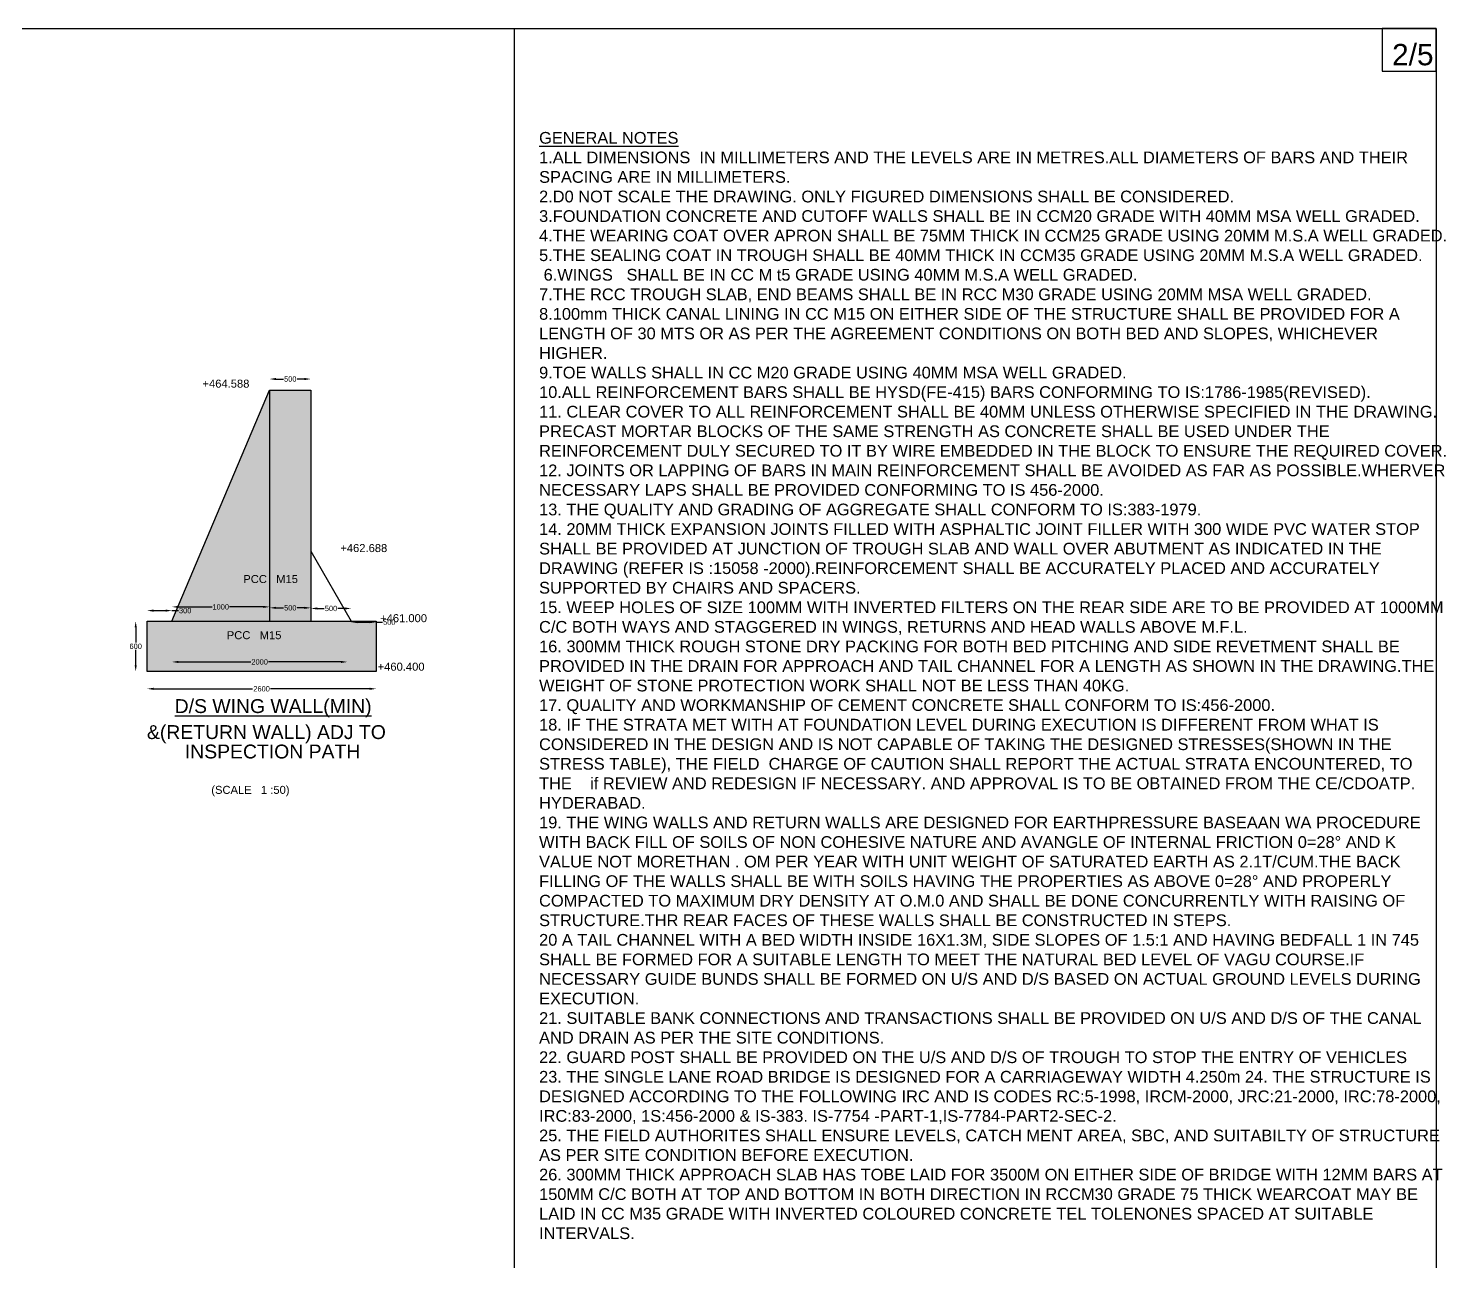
# Model space of a CAD drawing. Header units: inches. Extents: x -301 to 28, y 7 to 217.
# Drawn here: x -105.1 to 27.8, y 101.8 to 217.4 of the extents above; entities that cross this region are included whole.
import ezdxf

# ---------------------------------------------------------------- set-up
doc = ezdxf.new("R2010")
doc.units = ezdxf.units.IN
doc.header["$MEASUREMENT"] = 0
doc.layers.add('DIMENSIONS', color=7, linetype='Continuous')
doc.layers.add('TEXT', color=10, linetype='Continuous')
doc.styles.get("Standard").update_dxf_attribs({"font": 'arial.ttf', "height": 0.5})
doc.dimstyles.get("Standard").update_dxf_attribs({"dimtxt": 0.5, "dimasz": 0.6, "dimexe": 0.18, "dimexo": 0.0625, "dimgap": 0.09, "dimtad": 0, "dimtih": 1, "dimtoh": 1, "dimdec": 4, "dimzin": 0, "dimdsep": 46, "dimtxsty": 'Standard', "dimcen": 0.09, "dimse1": 1, "dimse2": 1, "dimadec": 0, "dimazin": 0, "dimtfac": 1, "dimtdec": 4, "dimtofl": 0, "dimtmove": 0, "dimatfit": 3, "dimfxl": 1, "dimtolj": 1, "dimtzin": 0, "dimarcsym": 0})

# ---------------------------------------------------------------- blocks, each defined once
blk = doc.blocks.new('*D37')
at = {"layer": 'Defpoints', "color": 0, "transparency": 16777216}
for p in [(-82.44, 183.51), (-78.57, 184.54), (-78.57, 183.51)]:
    blk.add_point(p, dxfattribs=at)
at = {"layer": 'DIMENSIONS', "color": 0, "lineweight": -2, "transparency": 16777216}
for p, q in [((-81.84, 184.54), (-81.14, 184.54)), ((-79.17, 184.54), (-79.86, 184.54))]:
    blk.add_line(p, q, dxfattribs=at)
at = {"layer": 'DIMENSIONS', "color": 0, "transparency": 16777216}
for points in [[(-81.84, 184.64), (-81.84, 184.44), (-82.44, 184.54)], [(-79.17, 184.64), (-79.17, 184.44), (-78.57, 184.54)]]:
    blk.add_solid(points, dxfattribs=at)
at = {"layer": 'DIMENSIONS', "color": 0, "transparency": 16777216, "insert": (-80.5, 184.54), "char_height": 0.5, "attachment_point": 5}
blk.add_mtext('\\A1;500', dxfattribs=at)
blk = doc.blocks.new('*D38')
at = {"layer": 'Defpoints', "color": 0, "transparency": 16777216}
for p in [(-91.59, 162.83), (-93.92, 161.85), (-91.59, 161.85)]:
    blk.add_point(p, dxfattribs=at)
at = {"layer": 'DIMENSIONS', "color": 0, "lineweight": -2, "transparency": 16777216}
for p, q in [((-93.32, 162.83), (-92.19, 162.83)), ((-91.59, 162.83), (-90.99, 162.83))]:
    blk.add_line(p, q, dxfattribs=at)
at = {"layer": 'DIMENSIONS', "color": 0, "transparency": 16777216}
for points in [[(-93.32, 162.93), (-93.32, 162.73), (-93.92, 162.83)], [(-92.19, 162.93), (-92.19, 162.73), (-91.59, 162.83)]]:
    blk.add_solid(points, dxfattribs=at)
at = {"layer": 'DIMENSIONS', "color": 0, "transparency": 16777216, "insert": (-90.35, 162.83), "char_height": 0.5, "attachment_point": 5}
blk.add_mtext('\\A1;300', dxfattribs=at)
blk = doc.blocks.new('*D39')
at = {"layer": 'Defpoints', "color": 0, "transparency": 16777216}
for p in [(-93.92, 161.85), (-94.99, 157.11), (-93.92, 157.11)]:
    blk.add_point(p, dxfattribs=at)
at = {"layer": 'DIMENSIONS', "color": 0, "lineweight": -2, "transparency": 16777216}
for p, q in [((-94.99, 161.25), (-94.99, 159.83)), ((-94.99, 157.71), (-94.99, 159.14))]:
    blk.add_line(p, q, dxfattribs=at)
at = {"layer": 'DIMENSIONS', "color": 0, "transparency": 16777216}
for points in [[(-95.09, 161.25), (-94.89, 161.25), (-94.99, 161.85)], [(-95.09, 157.71), (-94.89, 157.71), (-94.99, 157.11)]]:
    blk.add_solid(points, dxfattribs=at)
at = {"layer": 'DIMENSIONS', "color": 0, "transparency": 16777216, "insert": (-94.99, 159.48), "char_height": 0.5, "attachment_point": 5}
blk.add_mtext('\\A1;600', dxfattribs=at)
blk = doc.blocks.new('*D40')
at = {"layer": 'Defpoints', "color": 0, "transparency": 16777216}
for p in [(-82.44, 163.18), (-91.59, 161.91), (-82.44, 161.91)]:
    blk.add_point(p, dxfattribs=at)
at = {"layer": 'DIMENSIONS', "color": 0, "lineweight": -2, "transparency": 16777216}
for p, q in [((-90.99, 163.18), (-87.83, 163.18)), ((-83.04, 163.18), (-86.2, 163.18))]:
    blk.add_line(p, q, dxfattribs=at)
at = {"layer": 'DIMENSIONS', "color": 0, "transparency": 16777216}
for points in [[(-90.99, 163.28), (-90.99, 163.08), (-91.59, 163.18)], [(-83.04, 163.28), (-83.04, 163.08), (-82.44, 163.18)]]:
    blk.add_solid(points, dxfattribs=at)
at = {"layer": 'DIMENSIONS', "color": 0, "transparency": 16777216, "insert": (-87.02, 163.18), "char_height": 0.5, "attachment_point": 5}
blk.add_mtext('\\A1;1000', dxfattribs=at)
blk = doc.blocks.new('*D41')
at = {"layer": 'Defpoints', "color": 0, "transparency": 16777216}
for p in [(-78.57, 163.09), (-82.44, 161.98), (-78.57, 161.98)]:
    blk.add_point(p, dxfattribs=at)
at = {"layer": 'DIMENSIONS', "color": 0, "lineweight": -2, "transparency": 16777216}
for p, q in [((-81.84, 163.09), (-81.14, 163.09)), ((-79.17, 163.09), (-79.86, 163.09))]:
    blk.add_line(p, q, dxfattribs=at)
at = {"layer": 'DIMENSIONS', "color": 0, "transparency": 16777216}
for points in [[(-81.84, 163.19), (-81.84, 162.99), (-82.44, 163.09)], [(-79.17, 163.19), (-79.17, 162.99), (-78.57, 163.09)]]:
    blk.add_solid(points, dxfattribs=at)
at = {"layer": 'DIMENSIONS', "color": 0, "transparency": 16777216, "insert": (-80.5, 163.09), "char_height": 0.5, "attachment_point": 5}
blk.add_mtext('\\A1;500', dxfattribs=at)
blk = doc.blocks.new('*D42')
at = {"layer": 'Defpoints', "color": 0, "transparency": 16777216}
for p in [(-74.79, 163.03), (-78.57, 161.85), (-74.79, 161.85)]:
    blk.add_point(p, dxfattribs=at)
at = {"layer": 'DIMENSIONS', "color": 0, "lineweight": -2, "transparency": 16777216}
for p, q in [((-77.97, 163.03), (-77.32, 163.03)), ((-75.39, 163.03), (-76.04, 163.03))]:
    blk.add_line(p, q, dxfattribs=at)
at = {"layer": 'DIMENSIONS', "color": 0, "transparency": 16777216}
for points in [[(-77.97, 163.13), (-77.97, 162.93), (-78.57, 163.03)], [(-75.39, 163.13), (-75.39, 162.93), (-74.79, 163.03)]]:
    blk.add_solid(points, dxfattribs=at)
at = {"layer": 'DIMENSIONS', "color": 0, "transparency": 16777216, "insert": (-76.68, 163.03), "char_height": 0.5, "attachment_point": 5}
blk.add_mtext('\\A1;500', dxfattribs=at)
blk = doc.blocks.new('*D43')
at = {"layer": 'Defpoints', "color": 0, "transparency": 16777216}
for p in [(-74.79, 161.85), (-72.46, 161.85), (-72.46, 161.75)]:
    blk.add_point(p, dxfattribs=at)
at = {"layer": 'DIMENSIONS', "color": 0, "lineweight": -2, "transparency": 16777216}
for p, q in [((-74.19, 161.75), (-73.06, 161.75)), ((-72.46, 161.75), (-71.86, 161.75))]:
    blk.add_line(p, q, dxfattribs=at)
at = {"layer": 'DIMENSIONS', "color": 0, "transparency": 16777216}
for points in [[(-74.19, 161.85), (-74.19, 161.65), (-74.79, 161.75)], [(-73.06, 161.85), (-73.06, 161.65), (-72.46, 161.75)]]:
    blk.add_solid(points, dxfattribs=at)
at = {"layer": 'DIMENSIONS', "color": 0, "transparency": 16777216, "insert": (-71.22, 161.75), "char_height": 0.5, "attachment_point": 5}
blk.add_mtext('\\A1;500', dxfattribs=at)
blk = doc.blocks.new('*D44')
at = {"layer": 'Defpoints', "color": 0, "transparency": 16777216}
for p in [(-91.59, 161.75), (-75.15, 161.75), (-75.15, 158.02)]:
    blk.add_point(p, dxfattribs=at)
at = {"layer": 'DIMENSIONS', "color": 0, "lineweight": -2, "transparency": 16777216}
for p, q in [((-90.99, 158.02), (-84.21, 158.02)), ((-75.75, 158.02), (-82.53, 158.02))]:
    blk.add_line(p, q, dxfattribs=at)
at = {"layer": 'DIMENSIONS', "color": 0, "transparency": 16777216}
for points in [[(-90.99, 158.12), (-90.99, 157.92), (-91.59, 158.02)], [(-75.75, 158.12), (-75.75, 157.92), (-75.15, 158.02)]]:
    blk.add_solid(points, dxfattribs=at)
at = {"layer": 'DIMENSIONS', "color": 0, "transparency": 16777216, "insert": (-83.37, 158.02), "char_height": 0.5, "attachment_point": 5}
blk.add_mtext('\\A1;2000', dxfattribs=at)
blk = doc.blocks.new('*D45')
at = {"layer": 'Defpoints', "color": 0, "transparency": 16777216}
for p in [(-93.92, 157.11), (-72.46, 157.11), (-72.46, 155.5)]:
    blk.add_point(p, dxfattribs=at)
at = {"layer": 'DIMENSIONS', "color": 0, "lineweight": -2, "transparency": 16777216}
for p, q in [((-93.32, 155.5), (-84.03, 155.5)), ((-73.06, 155.5), (-82.35, 155.5))]:
    blk.add_line(p, q, dxfattribs=at)
at = {"layer": 'DIMENSIONS', "color": 0, "transparency": 16777216}
for points in [[(-93.32, 155.6), (-93.32, 155.4), (-93.92, 155.5)], [(-73.06, 155.6), (-73.06, 155.4), (-72.46, 155.5)]]:
    blk.add_solid(points, dxfattribs=at)
at = {"layer": 'DIMENSIONS', "color": 0, "transparency": 16777216, "insert": (-83.19, 155.5), "char_height": 0.5, "attachment_point": 5}
blk.add_mtext('\\A1;2600', dxfattribs=at)

msp = doc.modelspace()

# ---------------------------------------------------------------- hatches: boundary and pattern name
at = {"layer": 'TEXT'}
h = msp.add_hatch(dxfattribs=at)
h.set_pattern_fill('AR-CONC', color=0, scale=0.1, style=0)
h.set_pattern_definition([(50, (0, 0), (0.7172602, -0.0627521), [0.075, -0.825]), (355, (0, 0), (-0.1387513, 0.7521921), [0.06, -0.66]), (100.4514, (0.0598, -0.0052), (0.5785094, 0.6894395), [0.0637402, -0.701142]), (46.1842, (0, 0.2), (1.067241, -0.165519), [0.1125, -1.2375]), (96.6356, (0.0889, 0.1862), (0.9346627, 0.974118), [0.09561, -1.051713]), (351.1842, (0, 0.2), (0.934662, 0.9741186), [0.09, -0.99]), (21, (0.1, 0.15), (0.596907, -0.4026189), [0.075, -0.825]), (326, (0.1, 0.15), (0.2433153, 0.72515), [0.06, -0.66]), (71.4514, (0.14974, 0.11645), (0.8402226, 0.3225305), [0.0637402, -0.701142]), (37.5, (0, 0), (0.01215986, 0.33289385), [0, -0.652, 0, -0.67, 0, -0.6625]), (7.5, (0, 0), (0.26306954, 0.3944117), [0, -0.382, 0, -0.637, 0, -0.2525]), (327.5, (-0.223, 0), (0.53382244, -0.02255487), [0, -0.25, 0, -0.78, 0, -1.035]), (317.5, (-0.323, 0), (0.5831862, 0.100105), [0, -0.325, 0, -0.518, 0, -0.735])])
h.paths.add_polyline_path([(-82.44047, 183.50913), (-91.5922, 161.85023), (-82.44047, 161.85023)])
h.paths.add_polyline_path([(-78.566, 183.50913), (-82.44047, 183.50913), (-82.44047, 161.85023), (-78.566, 161.85023)])
h.paths.add_polyline_path([(-72.46047, 161.85023), (-93.92072, 161.85023), (-93.92072, 157.11079), (-72.46047, 157.11079)])
h.paths.add_polyline_path([(-91.0272, 163.21223), (-89.67454, 163.21223), (-89.67454, 162.45132), (-91.0272, 162.45132)], flags=25)
h.paths.add_polyline_path([(-87.86353, 163.56305), (-86.16913, 163.56305), (-86.16913, 162.80247), (-87.86353, 162.80247)], flags=24)
h.paths.add_polyline_path([(-85.09692, 165.20887), (-79.5855, 165.20887), (-79.5855, 166.37224), (-85.09692, 166.37224)], flags=9)
h.paths.add_polyline_path([(-81.17973, 163.47168), (-79.82673, 163.47168), (-79.82673, 162.7111), (-81.17973, 162.7111)], flags=24)
h.paths.add_polyline_path([(-84.24465, 158.40072), (-82.49465, 158.40072), (-82.49465, 157.64015), (-84.24465, 157.64015)], flags=24)
h.paths.add_polyline_path([(-86.64659, 159.94591), (-81.13516, 159.94591), (-81.13516, 161.10928), (-86.64659, 161.10928)], flags=24)

# ---------------------------------------------------------------- linework, layer by layer
at = {"color": 0}
for points in [[(-91.5922, 161.85023), (-82.44047, 183.50913), (-78.566, 183.50913), (-78.566, 161.85023)], [(-82.44047, 183.50913), (-82.44047, 161.85023)], [(-78.566, 168.39976), (-74.7871, 161.85023)]]:
    msp.add_lwpolyline(points, dxfattribs=at)
msp.add_lwpolyline([(-93.92072, 161.85023), (-72.46047, 161.85023), (-72.46047, 157.11079), (-93.92072, 157.11079)], close=True, dxfattribs=at)
at = {"layer": 'TEXT', "color": 0}
for points in [[(26.89894, 7.71802), (-301.03692, 7.71802), (-301.03692, 217.41323), (26.89894, 217.41323)], [(26.89894, 217.41323), (21.85706, 217.41323), (21.85706, 213.40529), (26.89894, 213.40529)]]:
    msp.add_lwpolyline(points, close=True, dxfattribs=at)
msp.add_lwpolyline([(-59.471, 7.71802), (-59.471, 217.41323)], dxfattribs=at)

# ---------------------------------------------------------------- texts
for s, height, p in [('2/5', 2, (22.78228, 213.95094)), ('+464.588', 0.75, (-88.7294, 183.73368)), ('+462.688', 0.75, (-75.8077, 168.3178)), ('PCC   M15', 0.75, (-84.90303, 165.41556)), ('+461.000', 0.75, (-72.07954, 161.74533)), ('PCC   M15', 0.75, (-86.45269, 160.1526)), ('+460.400', 0.75, (-72.31098, 157.19864)), ('%%UD/S WING WALL(MIN)', 1.3, (-91.33596, 153.22962)), ('&(RETURN WALL) ADJ TO', 1.3, (-93.93546, 150.79203)), ('INSPECTION PATH', 1.3, (-90.38091, 148.97122)), ('(SCALE   1 :50)', 0.75, (-87.90425, 145.65236))]:
    msp.add_text(s, height=height, dxfattribs=at).set_placement(p)
at = {"layer": 'TEXT', "color": 0, "insert": (-57.17696, 207.70036), "char_height": 1.1, "width": 84.8613465, "attachment_point": 1}
msp.add_mtext('{\\LGENERAL NOTES }\\P1.ALL DIMENSIONS  IN MILLIMETERS AND THE LEVELS ARE IN METRES.ALL DIAMETERS OF BARS AND THEIR SPACING ARE IN MILLIMETERS. \\P2.D0 NOT SCALE THE DRAWING. ONLY FIGURED DIMENSIONS SHALL BE CONSIDERED.\\P3.FOUNDATION CONCRETE AND CUTOFF WALLS SHALL BE IN CCM20 GRADE WITH 40MM MSA WELL GRADED.\\P4.THE WEARING COAT OVER APRON SHALL BE 75MM THICK IN CCM25 GRADE USING 20MM M.S.A WELL GRADED.\\P5.THE SEALING COAT IN TROUGH SHALL BE 40MM THICK IN CCM35 GRADE USING 20MM M.S.A WELL GRADED.\\P 6.WINGS   SHALL BE IN CC M t5 GRADE USING 40MM M.S.A WELL GRADED. \\P7.THE RCC TROUGH SLAB, END BEAMS SHALL BE IN RCC M30 GRADE USING 20MM MSA WELL GRADED. \\P8.100mm THICK CANAL LINING IN CC M15 ON EITHER SIDE OF THE STRUCTURE SHALL BE PROVIDED FOR A LENGTH OF 30 MTS OR AS PER THE AGREEMENT CONDITIONS ON BOTH BED AND SLOPES, WHICHEVER HIGHER. \\P9.TOE WALLS SHALL IN CC M20 GRADE USING 40MM MSA WELL GRADED. \\P10.ALL REINFORCEMENT BARS SHALL BE HYSD(FE-415) BARS CONFORMING TO IS:1786-1985(REVISED). \\P11. CLEAR COVER TO ALL REINFORCEMENT SHALL BE 40MM UNLESS OTHERWISE SPECIFIED IN THE DRAWING. PRECAST MORTAR BLOCKS OF THE SAME STRENGTH AS CONCRETE SHALL BE USED UNDER THE REINFORCEMENT DULY SECURED TO IT BY WIRE EMBEDDED IN THE BLOCK TO ENSURE THE REQUIRED COVER. \\P12. JOINTS OR LAPPING OF BARS IN MAIN REINFORCEMENT SHALL BE AVOIDED AS FAR AS POSSIBLE.WHERVER NECESSARY LAPS SHALL BE PROVIDED CONFORMING TO IS 456-2000. \\P13. THE QUALITY AND GRADING OF AGGREGATE SHALL CONFORM TO IS:383-1979. \\P14. 20MM THICK EXPANSION JOINTS FILLED WITH ASPHALTIC JOINT FILLER WITH 300 WIDE PVC WATER STOP SHALL BE PROVIDED AT JUNCTION OF TROUGH SLAB AND WALL OVER ABUTMENT AS INDICATED IN THE DRAWING (REFER IS :15058 -2000).REINFORCEMENT SHALL BE ACCURATELY PLACED AND ACCURATELY SUPPORTED BY CHAIRS AND SPACERS. \\P15. WEEP HOLES OF SIZE 100MM WITH INVERTED FILTERS ON THE REAR SIDE ARE TO BE PROVIDED AT 1000MM C/C BOTH WAYS AND STAGGERED IN WINGS, RETURNS AND HEAD WALLS ABOVE M.F.L. \\P16. 300MM THICK ROUGH STONE DRY PACKING FOR BOTH BED PITCHING AND SIDE REVETMENT SHALL BE PROVIDED IN THE DRAIN FOR APPROACH AND TAIL CHANNEL FOR A LENGTH AS SHOWN IN THE DRAWING.THE WEIGHT OF STONE PROTECTION WORK SHALL NOT BE LESS THAN 40KG.\\P17. QUALITY AND WORKMANSHIP OF CEMENT CONCRETE SHALL CONFORM TO IS:456-2000. \\P18. IF THE STRATA MET WITH AT FOUNDATION LEVEL DURING EXECUTION IS DIFFERENT FROM WHAT IS CONSIDERED IN THE DESIGN AND IS NOT CAPABLE OF TAKING THE DESIGNED STRESSES(SHOWN IN THE STRESS TABLE), THE FIELD  CHARGE OF CAUTION SHALL REPORT THE ACTUAL STRATA ENCOUNTERED, TO THE    if REVIEW AND REDESIGN IF NECESSARY. AND APPROVAL IS TO BE OBTAINED FROM THE CE/CDOATP. HYDERABAD. \\P19. THE WING WALLS AND RETURN WALLS ARE DESIGNED FOR EARTHPRESSURE BASEAAN WA PROCEDURE WITH BACK FILL OF SOILS OF NON COHESIVE NATURE AND AVANGLE OF INTERNAL FRICTION 0=28° AND K VALUE NOT MORETHAN . OM PER YEAR WITH UNIT WEIGHT OF SATURATED EARTH AS 2.1T/CUM.THE BACK FILLING OF THE WALLS SHALL BE WITH SOILS HAVING THE PROPERTIES AS ABOVE 0=28° AND PROPERLY COMPACTED TO MAXIMUM DRY DENSITY AT O.M.0 AND SHALL BE DONE CONCURRENTLY WITH RAISING OF STRUCTURE.THR REAR FACES OF THESE WALLS SHALL BE CONSTRUCTED IN STEPS. \\P20 A TAIL CHANNEL WITH A BED WIDTH INSIDE 16X1.3M, SIDE SLOPES OF 1.5:1 AND HAVING BEDFALL 1 IN 745 SHALL BE FORMED FOR A SUITABLE LENGTH TO MEET THE NATURAL BED LEVEL OF VAGU COURSE.IF NECESSARY GUIDE BUNDS SHALL BE FORMED ON U/S AND D/S BASED ON ACTUAL GROUND LEVELS DURING EXECUTION.\\P21. SUITABLE BANK CONNECTIONS AND TRANSACTIONS SHALL BE PROVIDED ON U/S AND D/S OF THE CANAL AND DRAIN AS PER THE SITE CONDITIONS. \\P22. GUARD POST SHALL BE PROVIDED ON THE U/S AND D/S OF TROUGH TO STOP THE ENTRY OF VEHICLES \\P23. THE SINGLE LANE ROAD BRIDGE IS DESIGNED FOR A CARRIAGEWAY WIDTH 4.250m 24. THE STRUCTURE IS DESIGNED ACCORDING TO THE FOLLOWING IRC AND IS CODES RC:5-1998, IRCM-2000, JRC:21-2000, IRC:78-2000, IRC:83-2000, 1S:456-2000 & IS-383. IS-7754 -PART-1,IS-7784-PART2-SEC-2. \\P25. THE FIELD AUTHORITES SHALL ENSURE LEVELS, CATCH MENT AREA, SBC, AND SUITABILTY OF STRUCTURE AS PER SITE CONDITION BEFORE EXECUTION. \\P26. 300MM THICK APPROACH SLAB HAS TOBE LAID FOR 3500M ON EITHER SIDE OF BRIDGE WITH 12MM BARS AT 150MM C/C BOTH AT TOP AND BOTTOM IN BOTH DIRECTION IN RCCM30 GRADE 75 THICK WEARCOAT MAY BE LAID IN CC M35 GRADE WITH INVERTED COLOURED CONCRETE TEL TOLENONES SPACED AT SUITABLE INTERVALS. ', dxfattribs=at)

# ---------------------------------------------------------------- dimensions: what is measured, and where the dimension line sits
at = {"layer": 'DIMENSIONS', "color": 0}
for base, p1, p2, text, picture, middle in [((-78.566, 184.53952), (-82.44047, 183.50913), (-78.566, 183.50913), '500', '*D37', (-80.50323, 184.53952)), ((-82.44047, 163.18276), (-91.5922, 161.91273), (-82.44047, 161.91273), '1000', '*D40', (-87.01633, 163.18276)), ((-78.566, 163.09139), (-82.44047, 161.97523), (-78.566, 161.97523), '500', '*D41', (-80.50323, 163.09139)), ((-91.5922, 162.83178), (-93.92072, 161.85023), (-91.5922, 161.85023), '300', '*D38', (-90.35087, 162.83178)), ((-74.7871, 163.03218), (-78.566, 161.85023), (-74.7871, 161.85023), '500', '*D42', (-76.67655, 163.03218)), ((-75.1471, 158.02043), (-91.5922, 161.74533), (-75.1471, 161.74533), '2000', '*D44', (-83.36965, 158.02043)), ((-72.46047, 161.74533), (-74.7871, 161.85023), (-72.46047, 161.85023), '500', '*D43', (-71.21897, 161.74533)), ((-72.46047, 155.49889), (-93.92072, 157.11079), (-72.46047, 157.11079), '2600', '*D45', (-83.1906, 155.49889))]:
    dim = msp.add_linear_dim(base=base, p1=p1, p2=p2, text=text, dimstyle='Standard', dxfattribs=at)
    dim.commit()
    dim.dimension.update_dxf_attribs({"geometry": picture, "text_midpoint": middle})
dim = msp.add_linear_dim(base=(-94.98512, 157.11079), p1=(-93.92072, 161.85023), p2=(-93.92072, 157.11079), angle=90, text='600', dimstyle='Standard', dxfattribs=at)
dim.commit()
dim.dimension.update_dxf_attribs({"geometry": '*D39', "text_midpoint": (-94.98512, 159.48051)})

doc.saveas('drawing.dxf')
